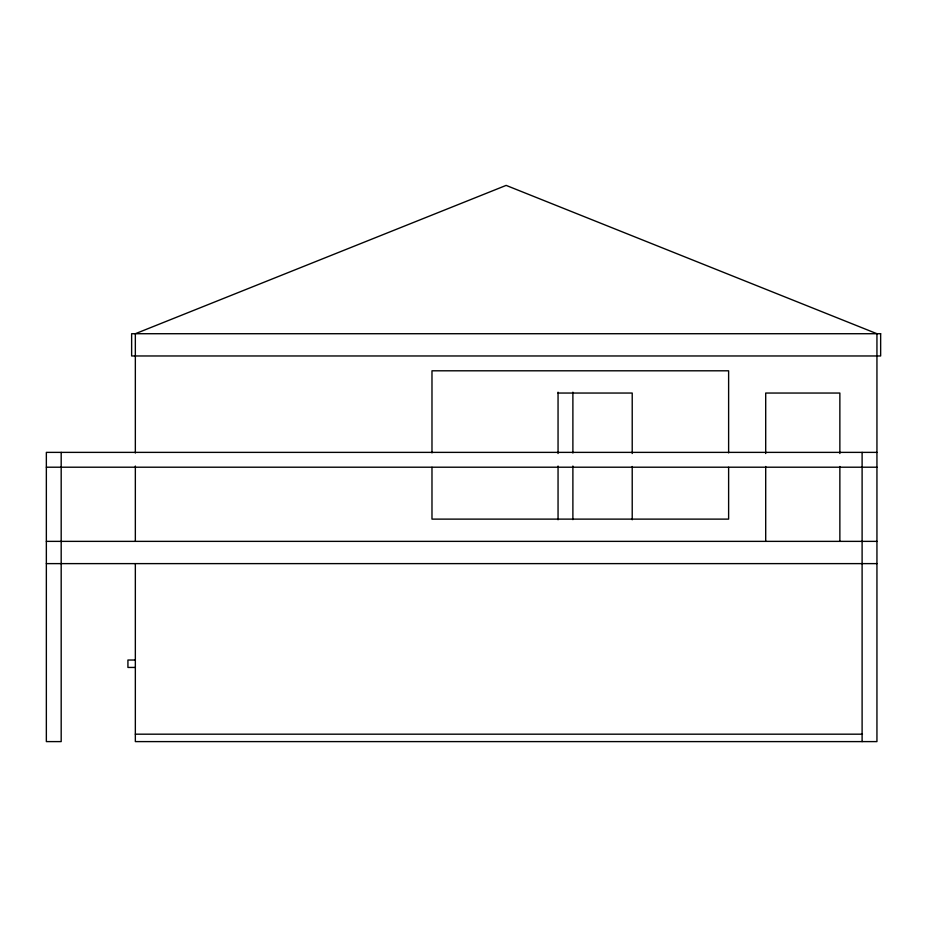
<?xml version="1.0" encoding="UTF-8"?>
<svg xmlns="http://www.w3.org/2000/svg" width="927" height="927" viewBox="0 0 927 927"><rect width="100%" height="100%" fill="white"/><g stroke="black" fill="none" stroke-linecap="round" stroke-linejoin="round"><path stroke-width="1.39" d="M558.054 393.048L632.214 393.048L632.214 453.523M876.942 452.376L46.35 452.376L46.35 741.6L61.182 741.6L61.182 452.376M46.35 467.208L876.942 467.208M46.35 541.368L876.942 541.368M46.35 563.616L876.942 563.616M135.342 660.024L127.926 660.024L127.926 667.44L135.342 667.44M135.342 734.184L862.458 734.184M862.11 452.376L862.11 741.6M839.862 453.523L839.862 393.048L765.702 393.048L765.702 453.523M839.862 466.49L839.862 541.368M765.702 466.49L765.702 541.368M728.622 452.874L728.622 370.8L431.982 370.8L431.982 452.874M728.622 467.278L728.622 519.12L431.982 519.12L431.982 467.278M632.214 466.49L632.214 519.769M572.886 392.179L572.886 453.013M572.886 466.049L572.886 519.641M558.054 392.179L558.054 453.523M558.054 466.049L558.054 519.769M135.342 453.013L135.342 333.72L506.142 185.4L876.942 333.72L876.942 741.6L135.342 741.6L135.342 563.616M135.342 466.049L135.342 541.368M880.65 333.72L131.634 333.72L131.634 355.968L880.65 355.968L880.65 333.72"/></g></svg>
